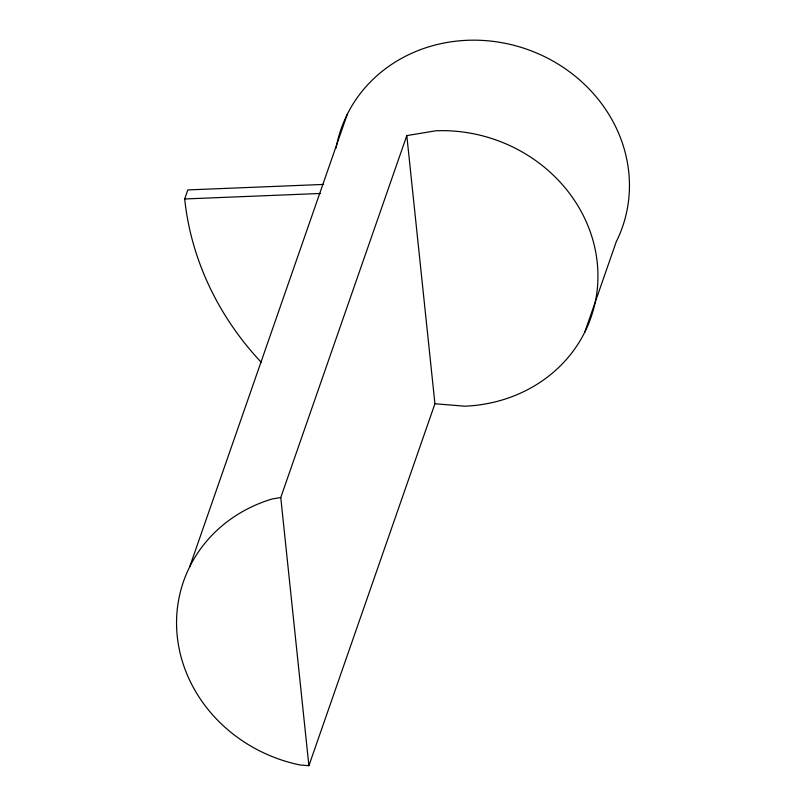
<?xml version="1.0" encoding="UTF-8"?>
<svg xmlns="http://www.w3.org/2000/svg" width="806" height="806" viewBox="0 0 806 806"><rect width="100%" height="100%" fill="white"/><g stroke="black" fill="none" stroke-linecap="round" stroke-linejoin="round"><path stroke-width="1.21" d="M261.376 362.438A297.968 272.841 19.2 0 1 184.685 198.971L187.838 189.924L323.498 184.423M189.722 566.739L347.275 114.311M280.76 497.544L406.808 135.599L435.814 130.784A148.989 136.416 19.2 0 1 597.236 262.534A148.989 136.416 19.2 0 1 464.709 406.194L434.938 403.756L308.9 765.7L300.144 764.985A148.989 136.416 19.2 0 1 177.26 636.387A148.989 136.416 19.2 0 1 272.226 498.954L280.76 497.544L308.9 765.7M584.763 332.183L616.278 241.699A148.989 136.416 19.2 0 0 524.666 48.501A148.989 136.416 19.2 0 0 336.072 148.123M184.685 198.971L320.355 193.47M406.808 135.599L434.938 403.756"/></g></svg>
